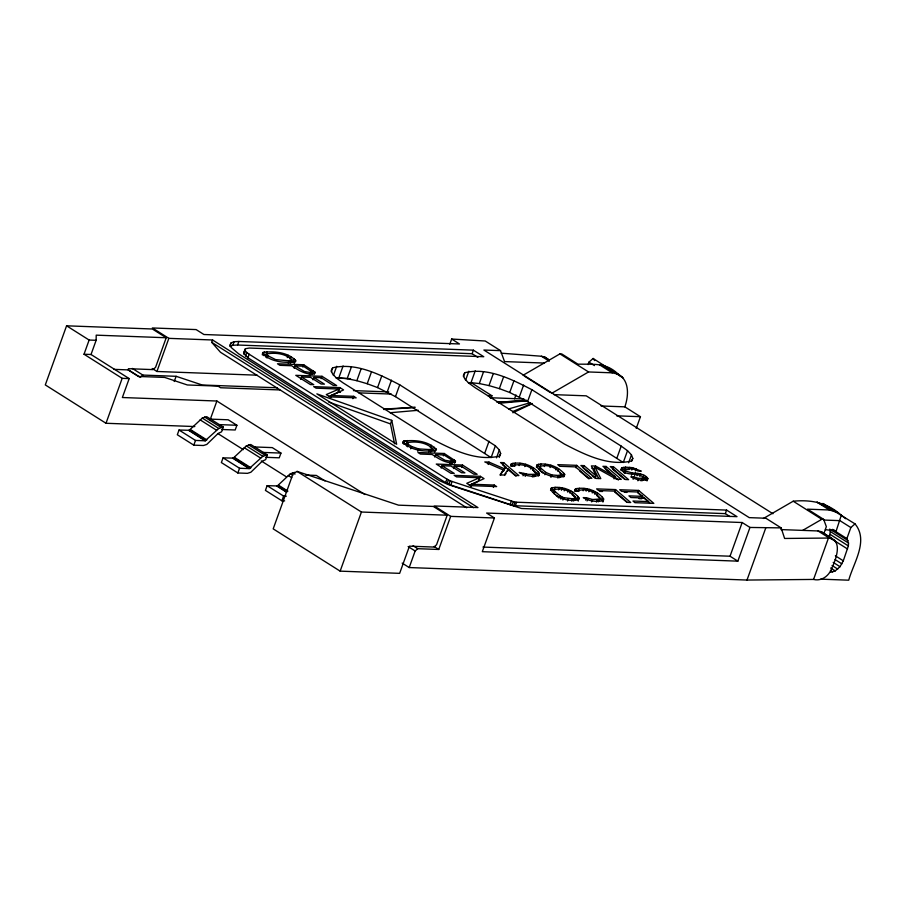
<?xml version="1.0" encoding="UTF-8"?>
<svg xmlns="http://www.w3.org/2000/svg" width="906" height="906" viewBox="0 0 906 906"><rect width="100%" height="100%" fill="white"/><g stroke="black" fill="none" stroke-linecap="round" stroke-linejoin="round"><path stroke-width="1.36" d="M96.138 340.305L89.128 340.044L84.02 354.235L91.019 354.495L96.138 340.305L96.217 335.152L166.217 337.745L155.583 367.304L152.978 369.614L128.471 368.697L128.052 369.886L113.93 369.365M314.971 372.185L314.914 373.147C306.941 376.081 298.119 369.897 291.653 365.752L279.92 365.322L277.485 363.782L303.736 364.756L314.971 372.185L314.11 374.54M455.446 460.905L455.401 461.867C447.428 464.812 438.606 458.617 432.139 454.484L420.407 454.053L417.972 452.513L444.223 453.487L455.446 460.905L454.597 463.272M829.352 537.496L830.304 531.539L829.794 529.036M830.292 572.32L835.241 570.893L840.009 566.692L843.305 560.814L848.367 545.922L848.514 543.045L846.872 538.594L832.829 529.716M533.215 474.529L532.366 476.896L535.072 476.205L536.001 473.057C530.395 464.846 519.432 463.147 510.633 466.092L511.482 463.725C521.584 461.448 533.022 465.22 539.478 473.453L538.911 475.537C532.411 476.998 524.868 476.058 519.195 472.434L528.492 474.359L534.993 474.336L536.001 473.057M540.202 466.364L539.274 469.523L540.202 466.364C547.79 463.951 556.59 467.666 561.21 473.997L560.27 477.145L557.564 477.836L558.424 475.469L561.12 474.778M578.243 501.12L578.855 497.7C573.26 490.508 564.121 486.964 555.152 487.337L553.453 492.83L554.381 489.682C561.969 487.269 570.769 490.973 575.378 497.303L574.449 500.452L575.378 497.303M560.27 477.145L561.21 473.997M599.126 501.369L600.066 498.221C595.344 491.686 586.273 488.175 578.538 490.576L578.979 491.38L575.831 491.267L574.732 489.908L575.548 488.889C585.638 486.613 597.077 490.384 603.532 498.606L602.92 502.037M627.462 469.625L624.653 469.523L623.815 472.649L625.514 467.156L632.66 467.689L641.267 471.165L638.107 471.052C632.898 467.858 626.442 468.606 620.904 470.169L621.754 467.813L625.514 467.156M763.452 518.47L793.203 501.211C811.595 499.478 827.393 502.751 841.312 515.208L835.944 531.697L832.625 529.364M636.238 428.413L640.451 416.703L624.834 406.851C628.639 396.115 629.715 380.554 618.186 374.189C606.25 362.343 593.543 364.518 577.892 364.133L561.754 353.952L559.931 353.884L523.045 375.277M166.217 337.745L152.344 328.991L66.58 325.809L45.3 384.925L106.002 423.272L194.824 426.556M106.002 423.272L122.174 378.334L129.184 378.595L122.367 397.519L216.885 401.018L364.971 494.54M152.208 368.493L156.919 371.471L168.844 338.357L212.593 339.988L477.96 507.575L434.2 505.956L450.678 516.363L494.427 517.983L482.298 551.686L737.835 561.154L749.975 527.451L781.142 527.892L784.619 538.458L828.446 538.051C843.531 539.659 835.751 559.953 831.81 568.13C829.273 575.616 821.731 581.561 813.554 579.432L746.997 580.055L409.195 567.552L402.173 563.113M174.235 381.505L176.115 376.307L202.242 385.005L277.134 387.779M179.026 430.022L177.327 434.755L193.793 445.152L203.42 445.514L206.794 444.438L218.176 433.396L221.585 431.811L223.295 427.077L206.693 416.669L202.287 418.085L189.218 430.293L179.026 430.022L195.503 440.429L205.13 440.78L218.765 428.493L223.295 427.077M466.703 507.779L220.464 352.253L211.744 342.343L212.593 339.988M193.793 445.152L195.503 440.429M729.942 516.556L725.321 513.634L513.77 505.695L450.826 485.027L445.616 482.649L247.893 357.779L243.612 353.238L245.413 348.731L249.263 348.04L483.781 356.726L473.374 350.158L238.844 341.471L234.11 341.721L231.132 342.842L229.852 346.386L232.842 345.265L237.565 345.016L472.105 353.702L477.881 357.36M232.842 345.265L234.11 341.721M209.864 420.52L216.885 401.018M237.565 345.016L238.844 341.471M245.413 348.731L243.612 353.238M244.099 354.54L245.379 350.996L244.892 349.693M245.56 356.081L246.84 352.536L245.379 350.996M247.893 357.779L249.173 354.223L246.84 352.536M223.08 457.847L221.37 462.57L237.848 472.977L247.474 473.34L250.849 472.252L262.23 461.222L265.639 459.636L267.349 454.903L250.747 444.495L246.341 445.911L233.272 458.119L223.08 457.847L239.558 468.255L249.184 468.606L262.819 456.307L267.349 454.903M210.713 419.138L228.221 419.784L236.896 425.265L235.186 429.988L221.721 429.489M262.253 354.744L263.102 352.377C274.133 350.962 288.017 352.174 295.968 360.837L295.356 361.788C284.314 363.204 270.441 361.981 262.491 353.317L263.102 352.377M264.518 351.947L263.25 355.492L265.628 355.333L266.908 351.788M265.809 356.318L266.658 353.952C274.982 352.332 285.118 353.487 291.698 359.478L290.951 362.57M265.911 357.055L266.658 353.952M266.239 357.055L267.519 353.51M266.976 358.051L267.825 355.696L266.76 354.688M237.848 472.977L239.558 468.255M287.281 357.598L288.142 355.231M288.255 363.193L289.105 360.826L291.8 360.203M289.875 358.901L290.724 356.545M290.09 363.023L290.939 360.656M290.418 363.023L291.698 359.478M293.986 358.595L292.706 362.14L290.532 360.769M294.178 363.408L295.458 359.852M294.156 368.244L295.005 365.877L303.385 366.194L311.766 371.822L310.611 374.654M302.887 367.123L303.736 364.756M300.713 379.365L301.562 376.998L310.498 377.326L321.075 384.008L324.427 384.133L313.85 377.451L313 379.818M294.926 472.32L290.396 473.725L277.327 485.944L267.134 485.673L265.424 490.395L281.902 500.803L284.654 500.905M254.767 446.964L272.276 447.609L280.951 453.091L279.241 457.813L265.775 457.315M309.342 374.846L310.192 372.491L311.766 371.822M310.26 373.431L311.109 371.075M313.487 370.916L312.219 374.461L310.045 373.091M321.177 378.674L322.026 376.307L336.658 385.548L333.306 385.424L321.12 377.723L313.85 377.451M281.902 500.803L283.612 496.069L286.353 496.171M331.234 371.754L332.661 367.813C355.684 362.253 379.625 374.393 399.727 384.812L495.378 445.797L499.331 449.976L500.644 453.498L499.229 457.439M333.385 375.48L336.704 366.284M330.543 397.87L331.392 395.503L343.578 389.92L339.92 387.609L313.657 386.635L316.103 388.176L339.003 389.025L337.723 392.57L328.81 396.466M336.285 377.915L338.844 377.779L343.102 365.956M339.92 387.609L338.64 391.154L340.463 392.309M338.844 377.779L347.168 378.663L351.426 366.839M347.168 378.663L356.839 380.69L361.098 368.867M352.887 398.697L353.736 396.33L356.171 397.87L329.92 396.896L326.262 394.586L339.003 389.025M356.839 380.69L367.213 383.736L371.471 371.913M495.378 445.797L491.12 457.621L395.469 396.635L377.564 387.587L381.822 375.764M387.213 391.992L391.46 380.169M395.469 396.635L399.727 384.812M394.552 443.804L390.475 423.895L391.754 420.35L316.862 393.861L396.647 444.246L391.754 420.35M340.146 571.142L361.426 512.026L447.19 515.208L436.545 544.766L433.951 547.065L409.444 546.159L399.648 573.351L340.146 571.142L273.193 528.866L292.921 474.087L297.077 471.392L398.493 505.152L433.317 506.443L447.19 515.208M402.728 443.464L403.589 441.097C414.62 439.693 428.504 440.905 436.443 449.569L435.843 450.509C424.801 451.924 410.928 450.712 402.977 442.049L403.589 441.097M405.005 440.667L403.725 444.223L406.115 444.065L407.394 440.52M406.284 445.05L407.145 442.683C415.458 441.063 425.594 442.219 432.185 448.198L431.437 451.301M406.398 445.775L407.145 442.683M406.726 445.775L408.006 442.23M407.462 446.783L408.312 444.416L407.247 443.408M410.712 448.832L411.562 446.477L408.312 444.416M449.795 344.223L451.664 339.037L485.242 341.007L500.52 350.645L504.563 361.585L544.438 363.057M417.723 451.267L418.572 448.912L429.591 449.557L432.287 448.934M428.742 451.924L429.591 449.557M430.361 447.632L431.211 445.265M430.565 451.743L431.426 449.387M430.905 451.754L432.185 448.198M434.461 447.326L433.193 450.871L431.018 449.501M434.665 452.128L435.945 448.583M463.385 376.647L464.801 372.706C487.824 367.145 511.765 379.286 531.879 389.705L621.199 446.114L627.518 450.69L631.471 454.88L632.796 458.391L631.844 461.018M434.642 456.975L435.492 454.608L443.872 454.925L451.596 459.795L452.253 460.542L451.403 462.909M472.105 353.702L473.374 350.158M465.537 380.384L468.844 371.188M443.374 455.843L444.223 453.487M468.436 382.808L470.995 382.672L475.242 370.848M441.199 468.096L442.049 465.729L450.984 466.058L461.562 472.739L464.903 472.864L454.336 466.182L453.487 468.549M409.195 567.552L415.152 550.995L417.757 548.696L438.753 549.466L450.678 516.363M449.829 463.578L450.678 461.211L452.253 460.542M470.995 382.672L479.308 383.555L483.566 371.732M451.097 463.385L451.947 461.018M445.616 482.649L446.896 479.104L249.173 354.223M453.974 459.648L452.694 463.193L450.531 461.822M447.145 483.51L448.413 479.965L446.896 479.104M448.923 484.325L450.191 480.769L448.413 479.965M450.826 485.027L452.105 481.482L515.05 502.151L726.601 510.089L737.008 516.658L521.516 508.504L447.926 484.495L439.24 480.52L238.652 353.838L231.064 347.372L230.09 344.767L231.132 342.842M479.308 383.555L488.991 385.582L493.249 373.759M461.664 467.405L462.513 465.038L477.145 474.28L473.793 474.155L461.596 466.454L454.336 466.182M491.007 398.255L491.913 395.741L471.969 383.136L469.138 383.034M488.991 385.582L499.353 388.629L503.611 376.805M471.029 486.601L471.879 484.234L484.053 478.64L480.395 476.33L454.144 475.356L456.579 476.896L479.489 477.745L478.209 481.301L469.297 485.197M484.789 453.045L489.047 441.222M627.518 450.69L623.26 462.513L527.62 401.528L509.716 392.491L513.974 380.667M479.127 479.874L480.395 476.33M488.141 464.461L488.991 462.105L504.291 468.719L505.707 466.93L500.542 462.524L503.691 462.649L518.878 475.582L515.729 475.469L508.3 469.138L504.178 475.038L499.976 474.88L503.283 469.999L484.789 461.947L488.991 462.105M514.551 398.844L515.967 394.914M496.488 457.87L499.331 449.976M519.353 396.885L523.611 385.061M493.374 487.428L494.223 485.061L496.658 486.601L470.407 485.627L466.749 483.317L479.489 477.745M503.691 462.649L502.841 465.016L516.001 476.228M527.62 401.528L531.879 389.705M503.283 469.999L500.452 475.299M504.291 468.719L503.442 471.086L505.707 466.93M507.439 471.505L508.3 469.138M512.094 465.616L512.943 463.249M515.242 463.079L514.393 465.435L514.925 466.216L511.765 466.103L510.678 464.744L511.482 463.725M519.115 465.616L519.965 463.249M510.067 504.755L511.346 501.211M524.812 466.613L525.661 464.246M511.981 505.322L513.26 501.765M522.989 475.763L523.849 473.396M513.77 505.695L515.05 502.151M525.22 476.375L526.069 474.008M515.31 505.854L516.579 502.309M530.542 468.934L531.403 466.567M532.683 470.327L533.543 467.96M537.213 464.676L536.363 467.043L540.123 466.386L540.973 464.031C549.942 463.646 559.081 467.202 564.676 474.382L564.11 476.465C554.178 478.753 542.988 474.801 536.646 466.76L537.213 464.676L540.973 464.031M534.144 476.703L534.993 474.336M537.813 466.567L538.674 464.2M535.072 476.205L535.922 473.849M539.478 473.453L538.628 475.82L537.53 474.461L538.39 472.094M540.123 467.156L540.893 468.232L540.044 470.599L542.943 473.079M544.325 466.545L545.174 464.178M544.891 474.733L545.74 472.366L540.893 468.232M550.021 467.553L550.871 465.186M588.073 364.597L588.957 362.14L593.124 358.459L622.909 377.723L607.971 367.87M550.939 477.326L551.799 474.959L558.424 475.469M555.752 469.863L556.601 467.507M555.152 487.337L551.392 487.994L550.542 490.361L554.302 489.704M557.892 471.267L558.742 468.9M551.992 489.886L552.841 487.519M559.342 477.632L560.191 475.265M554.212 493.917L555.072 491.55L554.302 490.463M564.676 474.382L563.826 476.749L562.739 475.39L563.589 473.023M558.492 489.863L559.353 487.496M561.448 490.237L562.298 487.87M555.072 491.55L559.908 495.684L559.059 498.04L556.159 495.571M560.882 499.161L561.731 496.794L559.908 495.684M564.189 490.859L565.05 488.493M562.898 500.033L563.747 497.666L572.592 498.776L575.299 498.096M575.831 467.711L576.68 465.344L557.779 464.653L559.715 466.296L575.469 466.884L588.707 478.164L591.867 478.289L576.68 465.344M567.586 492.037L568.436 489.67M569.931 493.181L570.78 490.814M567.541 500.995L568.39 498.628M572.92 492.207L572.071 494.574L578.005 500.067L578.855 497.7M575.548 488.889L574.698 491.256L578.447 490.599L579.296 488.232M614.03 478.866L614.891 476.511L602.932 466.318L606.08 466.443L621.267 479.376L616.544 479.195L595.095 467.349L600.791 478.617L596.057 478.436L580.882 465.503L584.03 465.627L583.181 467.983L590.146 473.929M571.743 501.143L572.592 498.776M576.148 490.78L576.997 488.413M573.521 500.95L574.37 498.583M576.918 498.708L577.768 496.341M583.181 490.78L584.03 488.413M586.125 491.143L586.975 488.787M614.891 476.511L595.582 466.046L594.245 469.716L598.673 478.481M585.559 500.078L586.409 497.711L592.547 499.523L599.976 499.002M588.866 491.777L589.727 489.41M587.054 500.927L587.903 498.56M595.582 466.046L591.38 465.899L595.978 475.809L595.129 478.175L592.139 475.627M592.264 492.955L593.113 490.588M591.697 501.89L592.547 499.523M594.608 494.098L595.457 491.732M606.08 466.443L605.231 468.798L610.293 473.113M597.598 493.124L596.748 495.491L602.683 500.973L603.532 498.606M596.42 502.06L597.269 499.693M598.198 501.867L599.047 499.5M599.206 500.588L600.066 498.221M613.43 466.715L628.617 479.648L625.468 479.534L610.282 466.59L613.43 466.715L612.581 469.07L624.732 479.421M601.595 499.614L602.445 497.258M616.941 457.938L621.199 446.114M622.354 469.704L623.203 467.337M615.536 489.58L630.712 502.513L627.564 502.4L614.325 491.109L598.572 490.531L596.635 488.878L615.536 489.58L614.676 491.947L626.827 502.286M624.778 473.476L625.627 471.109L624.664 470.282M628.639 462.762L631.471 454.88M628.855 469.682L629.715 467.315M631.81 470.055L632.66 467.689M631.448 475.299L632.297 472.943C637.733 473.181 644.426 473.77 647.881 478.515L647.031 480.882L643.158 477.575L644.007 475.22M635.4 470.973L636.25 468.606M633.135 479.319L633.985 476.952L638.753 478.447L644.087 477.847C638.266 471.811 627.167 476.658 621.188 469.897L621.754 467.813M634.596 475.424L635.446 473.057M637.02 475.775L637.869 473.408M637.903 480.803L638.753 478.447M639.761 476.397L640.61 474.042M641.052 480.927L641.901 478.561M639.013 498.64L641.742 498.742L642.592 496.375L637.428 491.969L621.675 491.38L619.738 489.738L638.639 490.429L637.79 492.796L649.93 503.147M643.158 478.345L642.309 480.712L644.087 477.847M644.97 478.696L645.819 476.341M646.261 479.806L647.122 477.439M725.321 513.634L726.601 510.089M482.966 547.065L730.032 556.216L742.161 522.524L749.975 527.451M746.997 580.055L765.729 528.039M823.792 533.736L826.34 526.646L823.645 519.353L807.518 509.161L829.398 509.976L837.212 512.422L822.841 503.453L833.203 510.656L816.906 502.094L829.398 509.976M813.554 579.432L828.446 538.051M846.872 538.594L850.847 527.552L855.015 523.872C868.99 540.712 853.373 562.988 848.741 580.191L820.745 579.149M332.661 367.813L331.245 370.429L332.559 373.94L336.522 378.13L342.842 382.706L432.162 439.116C452.275 449.535 476.205 461.675 499.24 456.114L500.644 453.498M464.801 372.706L463.396 375.322L464.71 378.833L468.662 383.023L474.993 387.598L564.313 444.008C584.415 454.427 608.356 466.567 631.38 461.007L632.796 458.391M504.699 475.435L506.069 473.464M551.392 487.994L550.825 490.078C557.167 498.119 568.356 502.071 578.288 499.784L579.093 498.764M603.781 499.67L602.966 500.701C596.476 502.151 588.923 501.211 583.26 497.598L586.409 497.711M647.881 478.515L647.077 479.546C641.663 481.233 635.661 479.478 630.836 476.839L633.985 476.952M176.115 376.307L142.854 375.073L140.249 377.372L128.55 369.976M551.652 393.351L588.549 371.958L612.252 372.83L618.186 374.189L603.022 365.277L612.252 372.83L599.761 364.948M802.784 530.327L821.821 519.285L823.645 519.353M539.353 468.73L540.282 468.243M553.532 492.049L554.461 491.55M623.894 471.867L624.823 471.369M512.864 412.762L531.969 403.793M512.785 411.539L531.947 403.408M508.617 408.946L530.135 402.728M390.124 412.74L418.3 410.282M498.617 403.295L526.794 400.837M383.68 409.489L414.563 407.541M497.371 402.343L526.85 400.497M384.087 409.104L415.163 407.224M497.1 402.264L526.76 400.463M500.52 350.645L483.883 350.033L749.251 517.632L765.876 518.243L781.142 527.892M549.104 359.818L544.597 356.975L541.414 356.239L501.12 353.17M289.105 360.826L275.605 359.603L267.825 355.696M310.192 372.491L304.507 371.551L295.005 365.877M322.026 376.307L295.775 375.333L310.407 384.574L313.759 384.699L301.562 376.998M156.919 371.471L257.225 375.186M336.341 378.119L350.475 378.64M554.03 394.642L586.239 395.831L772.943 513.747M353.442 390.611L388.765 391.913M487.677 395.582L491.913 395.741M279.852 389.942L220.588 387.745L217.984 386.103L187.361 384.971L164.711 377.428L138.459 376.454L128.052 369.886M358.867 392.864L391.324 394.076M490.089 397.734L523.951 398.98M331.392 395.503L353.736 396.33M601.029 405.967L624.834 406.851M616.646 415.82L640.451 416.703M219.388 424.62L236.896 425.265M263.442 452.434L280.951 453.091M450.678 461.211L444.993 460.282L435.492 454.608M591.924 468.311L594.732 468.413M462.513 465.038L436.262 464.065L450.894 473.306L454.246 473.43L442.049 465.729M305.56 475.038L316.33 475.435L324.994 480.905M471.879 484.234L494.223 485.061M599.829 491.392L602.524 491.494M624.279 492.298L626.986 492.4M642.592 496.375L628.945 495.865L630.882 497.519L644.528 498.028L648.73 501.607L632.977 501.018L634.913 502.671L653.815 503.374L638.639 490.429M823.588 520.044L839.919 520.644L850.847 527.552M742.161 522.524L486.624 513.056L494.427 517.983M825.434 529.693L834.879 530.769L832.807 529.546M780.915 529.58L818.05 530.961L821.232 531.686L832.501 538.81M632.297 472.943L625.627 471.109M418.572 448.912L411.562 446.477M551.799 474.959L545.74 472.366M328.719 402.049L390.475 423.895M499.353 388.629L509.716 392.491M367.213 383.736L377.564 387.587M450.191 480.769L452.105 481.482M561.731 496.794L563.747 497.666M827.563 506.975L855.015 523.872M588.957 362.14L594.427 365.594M559.931 353.884L588.549 371.958M793.203 501.211L821.821 519.285M830.938 529.761L848.005 540.542M830.304 531.539L848.514 543.045M830.156 534.427L848.367 545.922M549.376 360.282L544.597 356.975M835.038 540.701L821.232 531.686M830.485 538.209L847.563 548.991M541.414 356.239L549.308 361.222M818.05 530.961L829.33 538.085M835.343 555.786L843.305 560.814M835.072 559.557L841.9 563.872M833.18 562.377L840.009 566.692M832.036 565.491L837.733 569.081M830.689 568.017L835.241 570.893M524.234 376.035L550.463 392.604M830.428 570.565L832.705 572.003M451.664 339.037L459.467 343.974L203.929 334.507L196.115 329.58L152.367 327.961L168.844 338.357M730.032 556.216L737.835 561.154M211.744 342.343L473.521 507.677M434.053 546.499L438.753 549.466M66.58 325.809L89.128 340.044M297.077 471.392L361.426 512.026M132.321 368.414L142.854 375.073M413.068 545.74L417.757 548.696M204.541 416.987L221.019 427.394M248.595 444.812L265.073 455.22M292.649 472.638L295.005 474.121M408.13 546.556L415.152 550.995M202.287 418.085L218.765 428.493M246.341 445.911L262.819 456.307M290.396 473.725L292.751 475.22M200.113 419.852L216.591 430.259M244.167 447.677L260.645 458.074M288.221 475.491L291.755 477.722M218.267 433.815L243.34 449.659M261.256 460.973L286.341 476.805M91.019 354.495L129.184 378.595M84.02 354.235L122.174 378.334M190.385 429.535L206.862 439.942M234.439 457.36L250.917 467.768M278.493 485.186L287.904 491.131M189.818 430.01L206.296 440.407M233.873 457.824L250.339 468.232M277.916 485.65L287.338 491.596M189.218 430.293L205.696 440.701M233.272 458.119L249.75 468.527M277.327 485.944L286.738 491.89M188.652 430.373L205.13 440.78M232.706 458.198L249.184 468.606M276.76 486.024L286.171 491.969M267.134 485.673L283.612 496.069M841.312 515.208L845.694 518.719M613.328 475.707L618.39 480.01M584.03 465.627L595.978 475.809M579.874 471.165L588.991 478.923M559.829 472.909L562.739 475.39M533.657 471.154L537.53 474.461M593.124 358.459L594.653 360.599M573.758 498.583L574.529 499.67M642.796 479.41L643.237 480.214"/></g></svg>
